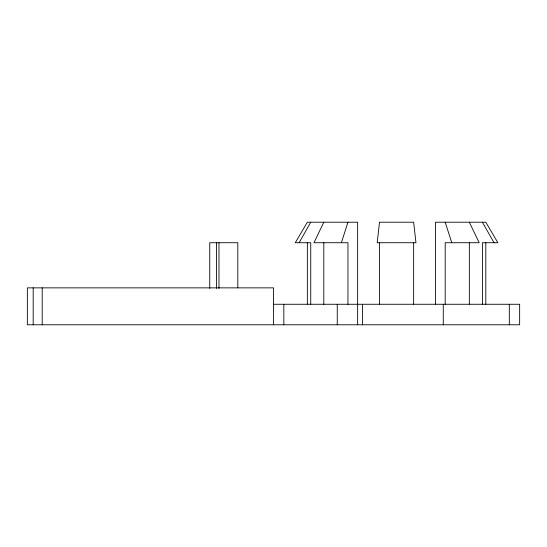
<?xml version="1.0" encoding="UTF-8"?>
<svg xmlns="http://www.w3.org/2000/svg" width="547" height="547" viewBox="0 0 547 547"><rect width="100%" height="100%" fill="white"/><g stroke="black" fill="none" stroke-linecap="round" stroke-linejoin="round"><path stroke-width="0.82" d="M341.376 242.731L347.954 222.219M323.81 222.219L313.964 242.731L347.954 242.731L347.954 304.269M299.127 242.731L310.744 222.219M273.5 304.269L519.65 304.269L519.65 324.781L27.35 324.781L27.35 287.859L273.5 287.859L273.5 324.781M482.406 222.219L494.023 242.731M469.34 222.219L479.186 242.731L445.196 242.731L445.196 304.269M445.196 222.219L451.774 242.731M509.312 304.269L509.312 324.781M485.804 242.731L485.804 304.269M482.406 304.269L482.406 242.731L497.879 242.731L485.804 222.219L435.501 222.219L435.501 304.269M469.34 242.731L469.34 304.269M443.268 304.269L443.268 324.781M413.648 242.731L413.648 304.269M379.502 242.731L379.502 304.269M362.511 304.269L362.511 324.781M357.649 324.781L357.649 222.219L307.346 222.219L295.271 242.731L310.744 242.731L310.744 304.269M337.253 304.269L337.253 324.781M323.81 242.731L323.81 304.269M307.346 242.731L307.346 304.269M283.838 304.269L283.838 324.781M237.808 287.859L237.808 242.731L209.747 242.731L209.747 288.406M218.978 242.731L218.978 288.406M216.421 242.731L216.421 288.406M42.201 287.859L42.201 324.781M33.182 287.859L33.182 324.781M379.502 222.219L377.191 242.731L415.959 242.731L413.648 222.219L379.502 222.219"/></g></svg>
